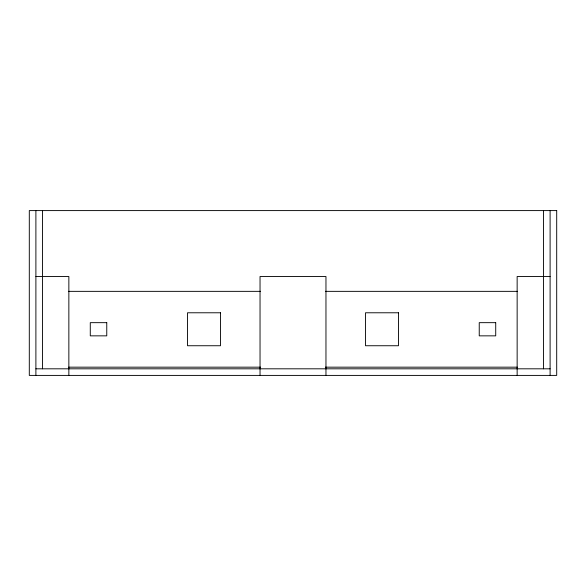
<?xml version="1.0" encoding="UTF-8"?>
<svg xmlns="http://www.w3.org/2000/svg" width="586" height="586" viewBox="0 0 586 586"><rect width="100%" height="100%" fill="white"/><g stroke="black" fill="none" stroke-linecap="round" stroke-linejoin="round"><path stroke-width="0.88" d="M35.893 276.519L68.855 276.519L68.855 375.406M550.108 276.519L517.145 276.519L517.145 375.406M68.665 291.352L260.616 291.352M325.384 291.352L517.335 291.352M68.665 367.166L260.616 367.166M325.384 367.166L517.335 367.166M35.893 368.814L550.108 368.814M550.108 210.594L550.108 375.406M543.515 210.594L543.515 368.814M325.963 375.406L325.963 276.519L260.038 276.519L260.038 375.406M42.485 210.594L42.485 368.814M35.893 210.594L35.893 375.406M556.7 210.594L29.3 210.594L29.3 375.406L556.7 375.406L556.7 210.594M220.483 312.778L187.52 312.778L187.52 345.74L220.483 345.74L220.483 312.778M398.48 312.778L365.518 312.778L365.518 345.74L398.48 345.74L398.48 312.778M106.762 322.666L90.281 322.666L90.281 335.851L106.762 335.851L106.762 322.666M495.719 322.666L479.238 322.666L479.238 335.851L495.719 335.851L495.719 322.666"/></g></svg>
